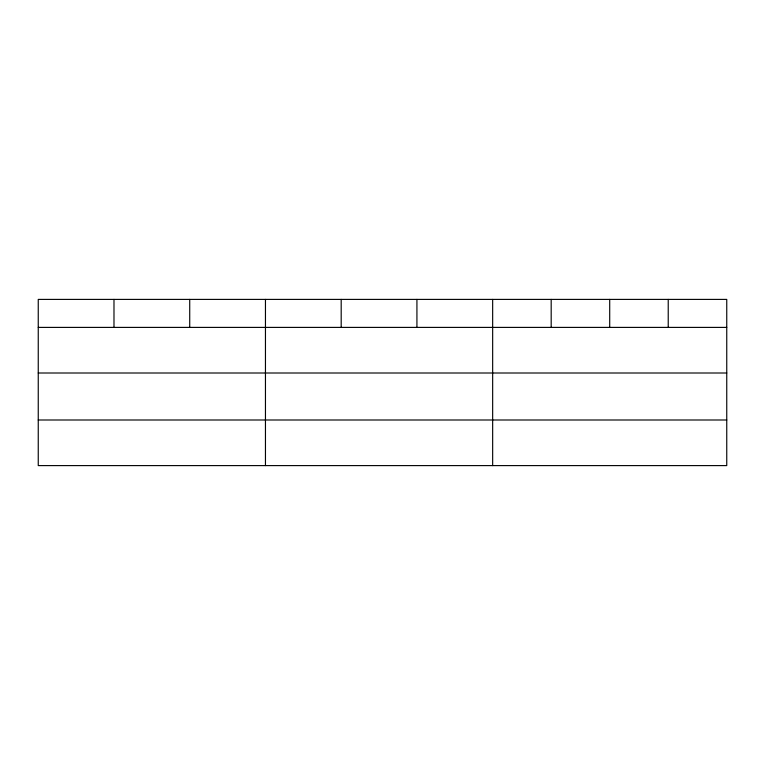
<?xml version="1.0" encoding="UTF-8"?>
<svg xmlns="http://www.w3.org/2000/svg" width="765" height="765" viewBox="0 0 765 765"><rect width="100%" height="100%" fill="white"/><g stroke="black" fill="none" stroke-linecap="round" stroke-linejoin="round"><path stroke-width="1.15" d="M726.75 373.004L726.75 299.402L38.25 299.402L38.25 465.598L726.75 465.598L726.75 373.004L38.25 373.004M38.25 327.401L726.75 327.401M38.25 419.995L726.75 419.995M668.227 299.402L668.227 327.401M609.705 299.402L609.705 327.401M551.183 299.402L551.183 327.401M492.66 299.402L492.66 465.598M416.925 299.402L416.925 327.401M341.19 299.402L341.19 327.401M265.455 299.402L265.455 465.598M189.72 299.402L189.72 327.401M113.985 299.402L113.985 327.401"/></g></svg>
